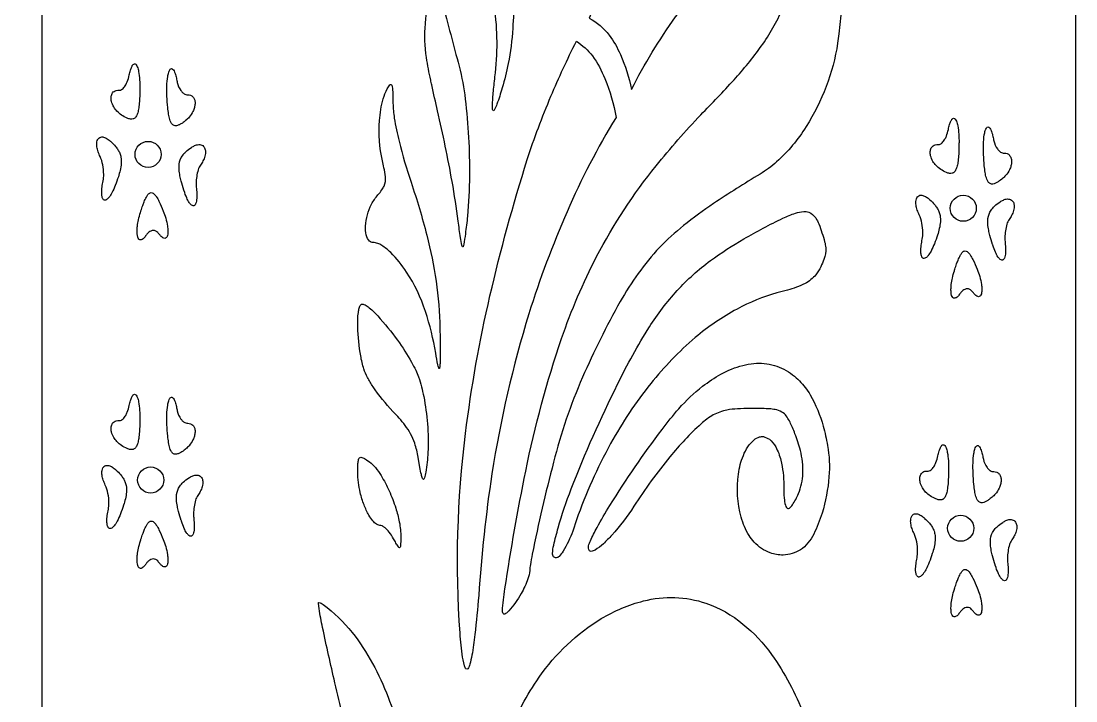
# Model space of a CAD drawing. Header units: millimetres. Extents: x 0 to 1000, y 0 to 2000.
# Drawn here: x 490 to 1000, y 783 to 1111 of the extents above; entities that cross this region are included whole.
import ezdxf

# ---------------------------------------------------------------- set-up
doc = ezdxf.new("R2010")
doc.units = ezdxf.units.MM
doc.layers.add('Layer_1', color=70, linetype='Continuous')

msp = doc.modelspace()

# ---------------------------------------------------------------- linework, layer by layer
at = {"layer": 'Layer_1'}
msp.add_lwpolyline([(500, 0), (1000, 0), (1000, 2000), (500, 2000), (0, 2000), (0, 0)], close=True, dxfattribs=at)
msp.add_lwpolyline([(500, 2000), (500, 0)], dxfattribs=at)
for points in [[(855.94, 1189.39, 0.088895), (871.14, 1294.88, 0.031216), (866.96, 1336.38, 0.042227), (856.37, 1377.94, 0.039477), (844.68, 1404.41, 0.04925), (831.32, 1424.11, 0.028509), (824.03, 1431.86, 0.056392), (811.91, 1440.8), (811.69, 1440.37, -0.047523), (826.81, 1381.55, -0.042107), (831.68, 1316.17, -0.047214), (826.6, 1252.36, -0.051657), (813.3, 1202.71, -0.025078), (805.26, 1184.17, -0.028862), (795.95, 1167.91, 0.056942), (764.68, 1112.84, -0.113857), (774.34, 1104.51, -0.060058), (779.74, 1095.19, -0.0545), (785.19, 1078.33, -0.039583), (806.48, 1113.39, -0.029286), (821.28, 1131.44, 0.066303), (841.79, 1158.39, 0.047569)], [(688.04, 1082.81, -0.016955), (686, 1093.71, -0.058933), (685.49, 1110.09, -0.011971), (686.23, 1117.23, -0.002283), (689.1, 1138.79), (693.74, 1120.24, 0.004561), (701.83, 1089.51, -0.032105), (704.75, 1073.65, -0.032667), (706.76, 1036.49, -0.021549), (705.81, 1017, -0.012603), (704.8, 1008.48, -0.017823), (704, 1003.41, -0.042796), (703.67, 1002.24, -0.516301), (703.36, 1002.22, -0.076446), (703.08, 1002.96, -0.022077), (702.42, 1006.61, -0.005928), (701.36, 1014.61, 0.013446), (698.4, 1033.73, 0.012915), (691.39, 1067.93, -0.001934), (688.54, 1080.49, -0.000032)], [(758.49, 1101.6, -0.084716), (766.25, 1094.53, -0.059192), (772.28, 1083.52, -0.057053), (777.64, 1064.72, 0.034838), (754, 1019.19, 0.026552), (735.51, 969.86, 0.035383), (717.64, 892.43, 0.020903), (711.24, 833.51, -0.008513), (709.43, 814.67, -0.011248), (707.97, 804.67, -0.028578), (706.95, 800.32, -0.133304), (705.94, 798.11, -0.401487), (704.99, 798.16), (704.94, 798.24, -0.078294), (703.47, 803.81, -0.022584), (702.24, 815.34, -0.048834), (704.9, 911.96, -0.026342), (716.71, 978.46, -0.019817), (734.73, 1044.38, -0.022182), (746.18, 1075, -0.018339)], [(547.41, 1078.4, -0.003253), (547.36, 1075.68, -0.008435), (547.21, 1072.48, -0.019316), (546.88, 1069.34, -0.031207), (546.4, 1067.06, -0.05063), (545.77, 1065.49, -0.053508), (545.28, 1064.79, -0.075922), (544.61, 1064.24, -0.064269), (544.13, 1064.04, -0.115785), (542.84, 1063.97, -0.064739), (541.3, 1064.43, -0.042017), (538.56, 1065.93, -0.058412), (536.34, 1067.79, -0.051084), (534.82, 1069.82, -0.076814), (533.7, 1072.5, -0.067461), (533.5, 1074.29, -0.028547), (533.56, 1075.01, -0.062626), (533.8, 1075.88, -0.154826), (534.97, 1077.37, -0.100811), (535.96, 1077.81, -0.072514), (537.51, 1077.94, 0.13496), (538.57, 1078.23, 0.075147), (539.28, 1078.8, 0.064024), (540.57, 1080.5, 0.037081), (541.32, 1082.06, 0.048426), (542.26, 1085.29, -0.023121), (542.86, 1087.64, -0.047414), (543.5, 1089.3, -0.021174), (543.77, 1089.82, -0.037552), (544.01, 1090.16, -0.08105), (544.46, 1090.56, -0.234329), (545.15, 1090.63, -0.124177), (545.61, 1090.28, -0.076339), (546.19, 1089.23, -0.045949), (546.81, 1087.03, -0.031898), (547.31, 1082.91, -0.01947), (547.42, 1078.86, -0.000845)], [(569.51, 1063.24, -0.042238), (569.31, 1063.08, -0.006861), (568.3, 1062.3, -0.031859), (566.97, 1061.44, -0.059579), (565.66, 1060.86, -0.103765), (564.46, 1060.72, -0.10879), (563.68, 1060.96, -0.056634), (563.21, 1061.3, -0.085792), (562.39, 1062.48, -0.04246), (561.91, 1063.73, -0.03427), (561.32, 1066.35, -0.017922), (560.92, 1069.56, -0.012139), (560.54, 1075.01, -0.020155), (560.49, 1079.93, -0.033254), (560.9, 1084.52, -0.036316), (561.38, 1086.61, -0.057031), (561.91, 1087.79, -0.099605), (562.36, 1088.26, -0.242127), (562.96, 1088.33, -0.078306), (563.27, 1088.12, -0.103568), (563.93, 1087.23, -0.051956), (564.8, 1084.91, -0.017994), (565.33, 1082.68, -0.003662), (565.52, 1081.72, 0.109523), (567.28, 1077.73, 0.050835), (568.18, 1076.73, 0.038069), (568.81, 1076.24, 0.144603), (570.58, 1075.73, -0.076481), (571.97, 1075.47, -0.095384), (573.04, 1074.75, -0.05498), (573.28, 1074.47, -0.097739), (573.93, 1073.11, -0.078518), (574.1, 1071.36, -0.058011), (573.8, 1069.54, -0.049878), (573.11, 1067.7, -0.067216), (571.23, 1064.88, -0.047121), (569.71, 1063.41, -0.038354)], [(692.37, 943.83, -0.124312), (692.23, 943.38, -0.480323), (691.99, 943.44, 0.043079), (691.8, 943.96, -0.037132), (691.51, 945.09, -0.013434), (690.55, 950.76, 0.036436), (685.48, 970.95, 0.068786), (676.41, 989.95, 0.046813), (668.7, 999.44, 0.053022), (664.38, 1002.87, 0.042651), (662.45, 1003.84, 0.088769), (660.16, 1004.24, -0.140243), (658.51, 1004.89, -0.146086), (656.89, 1007.93, -0.071069), (656.59, 1012.25, -0.101033), (659.44, 1022.78, -0.061538), (662.56, 1027.32, 0.01615), (664.47, 1029.78, 0.039577), (665.52, 1031.58, 0.125126), (666.2, 1036.12, 0.028856), (665.45, 1040.47, 0.007082), (664.7, 1043.71, -0.072729), (663.31, 1063.27, -0.052752), (665.07, 1073.78, -0.050375), (667.04, 1078.64, -0.043201), (668.33, 1080.51, -0.140811), (668.78, 1080.73, -0.225133), (669.23, 1080.36, -0.045999), (669.56, 1078.91, -0.019925), (669.8, 1071.59, 0.03502), (670.44, 1064.42, 0.023706), (672.75, 1053.23, 0.019938), (678.55, 1033.46, -0.017567), (686.17, 1007.75, -0.027422), (690.61, 985.6, -0.030455), (692.5, 962.67, -0.005643), (692.66, 950.71, -0.006676), (692.59, 946.22, -0.018015), (692.44, 944.24, 0.002599)], [(943.47, 1052.11, -0.003253), (943.42, 1049.39, -0.008435), (943.27, 1046.18, -0.019316), (942.94, 1043.04, -0.031207), (942.46, 1040.77, -0.05063), (941.83, 1039.2, -0.053508), (941.34, 1038.5, -0.075922), (940.67, 1037.95, -0.064269), (940.19, 1037.75, -0.115785), (938.9, 1037.68, -0.064739), (937.36, 1038.14, -0.042017), (934.62, 1039.63, -0.058412), (932.4, 1041.5, -0.051084), (930.88, 1043.53, -0.076814), (929.76, 1046.21, -0.067461), (929.56, 1047.99, -0.028547), (929.62, 1048.71, -0.062626), (929.86, 1049.59, -0.154826), (931.03, 1051.07, -0.100811), (932.02, 1051.51, -0.072514), (933.57, 1051.64, 0.13496), (934.63, 1051.94, 0.075147), (935.34, 1052.51, 0.064024), (936.63, 1054.21, 0.037081), (937.38, 1055.77, 0.048426), (938.32, 1058.99, -0.023121), (938.92, 1061.35, -0.047414), (939.56, 1063.01, -0.021174), (939.83, 1063.52, -0.037552), (940.07, 1063.87, -0.08105), (940.52, 1064.26, -0.234329), (941.21, 1064.33, -0.124177), (941.67, 1063.98, -0.076339), (942.25, 1062.94, -0.045949), (942.87, 1060.73, -0.031898), (943.37, 1056.61, -0.01947), (943.48, 1052.56, -0.000845)], [(964.31, 1035.04, -0.042238), (964.11, 1034.88, -0.006861), (963.1, 1034.1, -0.031859), (961.77, 1033.24, -0.059579), (960.46, 1032.66, -0.103765), (959.26, 1032.52, -0.10879), (958.48, 1032.76, -0.056634), (958.01, 1033.1, -0.085792), (957.19, 1034.28, -0.04246), (956.71, 1035.52, -0.03427), (956.12, 1038.14, -0.017922), (955.72, 1041.36, -0.012139), (955.34, 1046.81, -0.020155), (955.29, 1051.73, -0.033254), (955.7, 1056.32, -0.036316), (956.18, 1058.41, -0.057031), (956.71, 1059.59, -0.099605), (957.16, 1060.06, -0.242127), (957.76, 1060.13, -0.078306), (958.07, 1059.92, -0.103568), (958.73, 1059.03, -0.051956), (959.6, 1056.71, -0.017994), (960.13, 1054.48, -0.003662), (960.32, 1053.52, 0.109523), (962.08, 1049.53, 0.050835), (962.98, 1048.53, 0.038069), (963.61, 1048.04, 0.144603), (965.37, 1047.53, -0.076481), (966.76, 1047.26, -0.095384), (967.84, 1046.55, -0.05498), (968.08, 1046.27, -0.097739), (968.73, 1044.9, -0.078518), (968.9, 1043.16, -0.058011), (968.6, 1041.34, -0.049878), (967.91, 1039.5, -0.067216), (966.03, 1036.68, -0.047121), (964.51, 1035.21, -0.038354)], [(533.12, 1053.32, -0.038793), (533.32, 1053.15, -0.04078), (535.69, 1050.74, -0.032761), (536.85, 1049.15, -0.038108), (537.69, 1047.51, -0.047017), (538.27, 1045.55, -0.063371), (538.41, 1042.44, -0.04056), (537.9, 1039.18, -0.021983), (537.02, 1036.08, -0.015639), (535.52, 1031.91, -0.032929), (533.9, 1028.33, -0.052371), (532.43, 1026.07, -0.021125), (531.96, 1025.55, -0.056068), (531.28, 1025.02, -0.156078), (530.49, 1024.76, -0.103074), (530.26, 1024.79, -0.164159), (529.64, 1025.24, -0.060745), (529.4, 1025.66, -0.057886), (529.15, 1026.45, -0.049936), (528.97, 1028.09, -0.039473), (529.15, 1031.18, -0.018341), (529.66, 1034.1, 0.049266), (529.94, 1037.21, 0.049633), (529.49, 1041.82, 0.06804), (528.19, 1045.85, -0.02813), (527.23, 1048.18, -0.041221), (526.65, 1050.58, -0.07491), (526.65, 1052.92, -0.080987), (527.06, 1054.15, -0.072835), (527.55, 1054.79, -0.118953), (528.49, 1055.3, -0.098647), (529.45, 1055.34, -0.094901), (531.16, 1054.75, -0.056161), (532.92, 1053.5, -0.035978)], [(568.68, 1029.64, -0.014943), (567.39, 1034.01, -0.014021), (566.83, 1036.49, -0.029729), (566.41, 1039.56, -0.046587), (566.47, 1042.24, -0.120005), (567.96, 1046.25, -0.056393), (569.62, 1048.15, -0.041882), (572.36, 1050.26, -0.050278), (573.92, 1051.12, -0.024175), (574.82, 1051.45, -0.12611), (576.92, 1051.53, -0.083956), (577.84, 1051.12, -0.088266), (578.53, 1050.4, -0.107088), (579.12, 1048.73, -0.098044), (578.85, 1045.98, -0.057263), (577.92, 1043.7, -0.03503), (576.68, 1041.74, 0.074013), (575.61, 1039.47, 0.069886), (574.65, 1032.91, 0.025838), (574.77, 1030.39, -0.020619), (574.97, 1027.23, -0.045193), (574.76, 1024.23, -0.053308), (574.39, 1023.01, -0.040728), (574.16, 1022.56, -0.084113), (573.81, 1022.2, -0.055747), (573.61, 1022.08, -0.188251), (572.82, 1022.12, -0.078057), (572.1, 1022.64, -0.060364), (571.29, 1023.65, -0.039837), (570.09, 1025.85, -0.028039), (568.8, 1029.26, -0.000156)], [(547.82, 1019.21, -0.018198), (547.94, 1019.59, -0.009426), (548.8, 1022.16, -0.006986), (549.49, 1023.99, -0.028038), (550.56, 1026.27, -0.040802), (551.33, 1027.44, -0.06597), (551.94, 1028.06, -0.060097), (552.42, 1028.34, -0.187513), (553.45, 1028.35, -0.089629), (554.24, 1027.85, -0.064209), (555.37, 1026.49, -0.03148), (556.67, 1024.21, -0.022134), (558.77, 1019.51, -0.022417), (559.93, 1016.12, -0.032786), (560.79, 1012.17, -0.027092), (560.98, 1010.09, -0.042974), (560.87, 1008.26, -0.058106), (560.55, 1007.14, -0.073107), (560.26, 1006.67, -0.115381), (559.76, 1006.33, -0.167601), (559.09, 1006.32, -0.076347), (558.14, 1006.81, -0.041617), (557.47, 1007.43, -0.032451), (556.35, 1008.78, 0.062906), (555.7, 1009.47, 0.056526), (555.17, 1009.81, 0.214059), (552.72, 1009.82, 0.066513), (551.81, 1009.26, 0.059512), (550.85, 1008.3, 0.020836), (550.48, 1007.8, -0.043382), (549.32, 1006.39, -0.06787), (548.59, 1005.8, -0.065483), (547.99, 1005.55, -0.148657), (547.36, 1005.61, -0.086911), (546.95, 1005.88, -0.100363), (546.39, 1006.94, -0.047874), (546.12, 1008.42, -0.031549), (546.08, 1010.46, -0.016758), (546.22, 1012.19, -0.025933), (546.75, 1015.28, -0.024379), (547.7, 1018.83, -0.016674)], [(929.18, 1025.12, -0.038793), (929.38, 1024.95, -0.04078), (931.75, 1022.54, -0.032761), (932.91, 1020.95, -0.038108), (933.75, 1019.31, -0.047017), (934.33, 1017.35, -0.063371), (934.47, 1014.24, -0.04056), (933.96, 1010.98, -0.021983), (933.08, 1007.88, -0.015639), (931.58, 1003.71, -0.032929), (929.96, 1000.13, -0.052371), (928.49, 997.87, -0.021125), (928.02, 997.35, -0.056068), (927.34, 996.82, -0.156078), (926.55, 996.56, -0.103074), (926.32, 996.59, -0.164159), (925.7, 997.04, -0.060745), (925.46, 997.46, -0.057886), (925.21, 998.25, -0.049936), (925.03, 999.89, -0.039473), (925.21, 1002.98, -0.018341), (925.72, 1005.9, 0.049266), (926, 1009.01, 0.049633), (925.54, 1013.62, 0.06804), (924.25, 1017.65, -0.02813), (923.29, 1019.98, -0.041221), (922.71, 1022.38, -0.07491), (922.71, 1024.72, -0.080987), (923.12, 1025.95, -0.072835), (923.61, 1026.59, -0.118953), (924.55, 1027.1, -0.098647), (925.51, 1027.14, -0.094901), (927.22, 1026.55, -0.056161), (928.98, 1025.3, -0.035978)], [(959.69, 1003.35, -0.014943), (958.41, 1007.71, -0.014021), (957.84, 1010.19, -0.029729), (957.42, 1013.27, -0.046587), (957.49, 1015.94, -0.120005), (958.98, 1019.96, -0.056393), (960.64, 1021.85, -0.041882), (963.38, 1023.97, -0.050278), (964.94, 1024.83, -0.024175), (965.84, 1025.16, -0.12611), (967.94, 1025.24, -0.083956), (968.85, 1024.82, -0.088266), (969.55, 1024.1, -0.107088), (970.13, 1022.44, -0.098044), (969.87, 1019.69, -0.057263), (968.94, 1017.41, -0.03503), (967.69, 1015.45, 0.074013), (966.63, 1013.18, 0.069886), (965.67, 1006.62, 0.025838), (965.79, 1004.1, -0.020619), (965.98, 1000.94, -0.045193), (965.78, 997.94, -0.053308), (965.41, 996.71, -0.040728), (965.17, 996.27, -0.084113), (964.83, 995.9, -0.055747), (964.63, 995.79, -0.188251), (963.84, 995.83, -0.078057), (963.11, 996.35, -0.060364), (962.31, 997.35, -0.039837), (961.11, 999.56, -0.028039), (959.82, 1002.97, -0.000156)], [(823.3, 995.51, -0.028172), (839.49, 1006, -0.019126), (858.37, 1016.06, -0.030736), (864.43, 1018.49, -0.061979), (868.42, 1019.27, -0.076566), (870.81, 1019.01, -0.149616), (874.21, 1016.17, -0.061184), (875.73, 1013.25, -0.025007), (878.51, 1004.6, -0.037617), (879.07, 1001.7, -0.124152), (878.16, 996.1, -0.021391), (876.62, 992.57, -0.064071), (874.31, 988.71, -0.091511), (869.05, 984.43, -0.050583), (860.53, 981.24), (855.33, 979.93, 0.052483), (836.15, 972.1, 0.051318), (815.95, 958.31, 0.047784), (794.44, 936.05, 0.043288), (775.04, 907.1, 0.041176), (758.56, 870.11), (756.71, 864.71, -0.048848), (752.09, 854.93, -0.047103), (750.18, 852.44, -0.17472), (748.77, 851.84, -0.197656), (747.45, 852.26, -0.157063), (746.95, 853.94, -0.050484), (747.51, 857.91, -0.015228), (749.73, 866.33, -0.028074), (755.97, 885.07, -0.022932), (778.4, 935.73, -0.028921), (793.81, 963.45, -0.043429), (807.23, 981.03, -0.049056)], [(941.36, 991.01, -0.018198), (941.48, 991.39, -0.009426), (942.34, 993.96, -0.006986), (943.03, 995.78, -0.028038), (944.1, 998.07, -0.040802), (944.87, 999.24, -0.06597), (945.48, 999.86, -0.060097), (945.96, 1000.14, -0.187513), (946.99, 1000.15, -0.089629), (947.78, 999.65, -0.064209), (948.91, 998.29, -0.03148), (950.21, 996.01, -0.022134), (952.31, 991.31, -0.022417), (953.47, 987.92, -0.032786), (954.33, 983.97, -0.027092), (954.51, 981.89, -0.042974), (954.41, 980.06, -0.058106), (954.09, 978.94, -0.073107), (953.8, 978.47, -0.115381), (953.3, 978.13, -0.167601), (952.63, 978.12, -0.076347), (951.68, 978.61, -0.041617), (951.01, 979.22, -0.032451), (949.89, 980.57, 0.062906), (949.23, 981.27, 0.056526), (948.71, 981.6, 0.214059), (946.26, 981.61, 0.066513), (945.35, 981.06, 0.059512), (944.39, 980.1, 0.020836), (944.02, 979.6, -0.043382), (942.86, 978.19, -0.06787), (942.13, 977.6, -0.065483), (941.53, 977.34, -0.148657), (940.89, 977.4, -0.086911), (940.49, 977.68, -0.100363), (939.93, 978.73, -0.047874), (939.66, 980.22, -0.031549), (939.62, 982.26, -0.016758), (939.76, 983.99, -0.025933), (940.29, 987.08, -0.024379), (941.24, 990.63, -0.016674)], [(684.37, 889.75, -0.099363), (684.11, 890.13, -0.039409), (683.52, 892.04, -0.012496), (682.84, 895.46), (682.02, 900.42, 0.039032), (680.33, 907.17, 0.075794), (675.69, 915.85, 0.030996), (669.81, 922.53, -0.042711), (660.17, 934.54, -0.02174), (657.44, 939.03, -0.052041), (655.71, 943.13, -0.032532), (654.2, 949.41, -0.038565), (652.78, 963.46, -0.039586), (653.06, 970.5, -0.033062), (653.47, 972.55, -0.02844), (653.77, 973.43, -0.066262), (654.21, 974.15, -0.227971), (654.95, 974.47, -0.108325), (655.79, 974.31, -0.064805), (657.74, 973.18, -0.039865), (662.41, 968.84, -0.031157), (671.98, 957, -0.027816), (678.75, 946.42, -0.015308), (680.8, 942.49, -0.021255), (682.18, 939.24, -0.031885), (684.66, 929.78, -0.03028), (686.46, 916.56, -0.03181), (686.68, 902.78, -0.032804), (685.66, 893.23, -0.039705), (685.03, 890.42, -0.075112), (684.72, 889.79, -0.367567)], [(862.91, 914.85, 0.051751), (860.39, 919.82, 0.076729), (858.52, 921.83, 0.095845), (855.36, 923.28, 0.044969), (852.42, 923.76, 0.022428), (848.21, 923.98, 0.012846), (836.43, 923.83, 0.027166), (831.24, 923.25, 0.071101), (824.69, 920.87, 0.060079), (818.8, 916.59, 0.036543), (803.74, 900.66, 0.029172), (786.29, 876.71, -0.040246), (775.6, 862.76, -0.01904), (771.52, 858.6, -0.04551), (767.5, 855.53, -0.099402), (765.63, 854.91, -0.158716), (764.75, 855.2, -0.221257), (764.41, 857.64, -0.051027), (765.23, 859.98, -0.025785), (768.47, 866.46, -0.015103), (774.71, 877.05, -0.023387), (799.88, 913.79, -0.019463), (808.03, 923.91, -0.046433), (819.51, 934.74, -0.039185), (828.39, 940.58, -0.067294), (838.96, 944.87, -0.038342), (844.28, 945.78, -0.092447), (854.21, 944.84, -0.097313), (863.05, 940.29, -0.066386), (869.12, 934.15, -0.024804), (871.53, 930.65, -0.061841), (877.82, 915.46, -0.02726), (879.89, 906.1, -0.066263), (880.62, 891.02, -0.054411), (877.27, 873.32, -0.040599), (873.22, 863.25, -0.053413), (870.41, 858.98, -0.079736), (866.77, 855.65, -0.131927), (858.51, 853.13, -0.089845), (852.18, 854.19, -0.113818), (844.47, 859.34, -0.047568), (841.95, 862.58, -0.063842), (838.15, 871.4, -0.10148), (836.81, 892.29, -0.066353), (839.21, 901.26, -0.049759), (841.43, 905.52, -0.066878), (844.4, 908.88, -0.106298), (847.02, 910.23, -0.087474), (848.9, 910.38, -0.102805), (851.8, 909.09, -0.108976), (854.86, 905.45, -0.068351), (857.32, 899.02, -0.058803), (858.74, 886.86, 0.019632), (858.95, 880.69, 0.049481), (859.54, 877.24, 0.091538), (860.11, 876.05, 0.136083), (860.65, 875.68, 0.207629), (861.48, 875.84, 0.088988), (862.96, 877.39, 0.0404), (865.88, 882.86, 0.08375), (867.99, 892.58, 0.070909), (866.77, 903.74, 0.037616), (864.18, 911.78, 0.006431), (862.94, 914.79, -0.002157)], [(547.41, 918.59, -0.003253), (547.36, 915.87, -0.008435), (547.21, 912.66, -0.019316), (546.88, 909.52, -0.031207), (546.4, 907.25, -0.05063), (545.77, 905.68, -0.053508), (545.28, 904.98, -0.075922), (544.61, 904.43, -0.064269), (544.13, 904.23, -0.115785), (542.84, 904.16, -0.064739), (541.3, 904.62, -0.042017), (538.56, 906.11, -0.058412), (536.34, 907.98, -0.051084), (534.82, 910.01, -0.076814), (533.7, 912.69, -0.067461), (533.5, 914.47, -0.028547), (533.56, 915.2, -0.062626), (533.8, 916.07, -0.154826), (534.97, 917.55, -0.100811), (535.96, 918, -0.072514), (537.51, 918.13, 0.13496), (538.57, 918.42, 0.075147), (539.28, 918.99, 0.064024), (540.57, 920.69, 0.037081), (541.32, 922.25, 0.048426), (542.26, 925.48, -0.023121), (542.86, 927.83, -0.047414), (543.5, 929.49, -0.021174), (543.77, 930.01, -0.037552), (544.01, 930.35, -0.08105), (544.46, 930.75, -0.234329), (545.15, 930.82, -0.124177), (545.61, 930.46, -0.076339), (546.19, 929.42, -0.045949), (546.81, 927.22, -0.031898), (547.31, 923.1, -0.01947), (547.42, 919.04, -0.000845)], [(569.51, 904.38, -0.042238), (569.31, 904.22, -0.006861), (568.3, 903.44, -0.031859), (566.97, 902.58, -0.059579), (565.66, 902, -0.103765), (564.46, 901.86, -0.10879), (563.68, 902.1, -0.056634), (563.21, 902.44, -0.085792), (562.39, 903.63, -0.04246), (561.91, 904.87, -0.03427), (561.32, 907.49, -0.017922), (560.92, 910.7, -0.012139), (560.54, 916.16, -0.020155), (560.49, 921.07, -0.033254), (560.9, 925.66, -0.036316), (561.38, 927.76, -0.057031), (561.91, 928.93, -0.099605), (562.36, 929.4, -0.242127), (562.96, 929.47, -0.078306), (563.27, 929.26, -0.103568), (563.93, 928.37, -0.051956), (564.8, 926.05, -0.017994), (565.33, 923.83, -0.003662), (565.52, 922.86, 0.109523), (567.28, 918.87, 0.050835), (568.18, 917.87, 0.038069), (568.81, 917.39, 0.144603), (570.58, 916.87, -0.076481), (571.97, 916.61, -0.095384), (573.04, 915.89, -0.05498), (573.28, 915.61, -0.097739), (573.93, 914.25, -0.078518), (574.1, 912.51, -0.058011), (573.8, 910.68, -0.049878), (573.11, 908.84, -0.067216), (571.23, 906.02, -0.047121), (569.71, 904.55, -0.038354)], [(938.43, 894.22, -0.003253), (938.38, 891.5, -0.008435), (938.22, 888.3, -0.019316), (937.89, 885.15, -0.031207), (937.42, 882.88, -0.05063), (936.79, 881.31, -0.053508), (936.3, 880.61, -0.075922), (935.63, 880.06, -0.064269), (935.15, 879.86, -0.115785), (933.86, 879.79, -0.064739), (932.32, 880.25, -0.042017), (929.58, 881.74, -0.058412), (927.36, 883.61, -0.051084), (925.84, 885.64, -0.076814), (924.72, 888.32, -0.067461), (924.52, 890.1, -0.028547), (924.57, 890.83, -0.062626), (924.82, 891.7, -0.154826), (925.98, 893.18, -0.100811), (926.98, 893.63, -0.072514), (928.52, 893.76, 0.13496), (929.59, 894.05, 0.075147), (930.3, 894.62, 0.064024), (931.58, 896.32, 0.037081), (932.33, 897.88, 0.048426), (933.28, 901.11, -0.023121), (933.88, 903.46, -0.047414), (934.52, 905.12, -0.021174), (934.79, 905.64, -0.037552), (935.03, 905.98, -0.08105), (935.48, 906.38, -0.234329), (936.17, 906.45, -0.124177), (936.63, 906.09, -0.076339), (937.21, 905.05, -0.045949), (937.83, 902.85, -0.031898), (938.33, 898.73, -0.01947), (938.43, 894.68, -0.000845)], [(959.27, 880.97, -0.042238), (959.07, 880.8, -0.006861), (958.06, 880.03, -0.031859), (956.73, 879.17, -0.059579), (955.41, 878.58, -0.103765), (954.21, 878.44, -0.10879), (953.44, 878.69, -0.056634), (952.96, 879.03, -0.085792), (952.15, 880.21, -0.04246), (951.67, 881.45, -0.03427), (951.08, 884.07, -0.017922), (950.67, 887.28, -0.012139), (950.3, 892.74, -0.020155), (950.25, 897.66, -0.033254), (950.65, 902.25, -0.036316), (951.14, 904.34, -0.057031), (951.67, 905.52, -0.099605), (952.12, 905.98, -0.242127), (952.72, 906.06, -0.078306), (953.03, 905.85, -0.103568), (953.69, 904.96, -0.051956), (954.56, 902.64, -0.017994), (955.08, 900.41, -0.003662), (955.27, 899.45, 0.109523), (957.03, 895.46, 0.050835), (957.94, 894.45, 0.038069), (958.57, 893.97, 0.144603), (960.33, 893.46, -0.076481), (961.72, 893.19, -0.095384), (962.8, 892.47, -0.05498), (963.04, 892.2, -0.097739), (963.69, 890.83, -0.078518), (963.86, 889.09, -0.058011), (963.56, 887.26, -0.049878), (962.87, 885.42, -0.067216), (960.99, 882.61, -0.047121), (959.47, 881.13, -0.038354)], [(673.58, 861.83, -0.012556), (673.52, 858.73, -0.017986), (673.43, 857.63, -0.043874), (673.27, 856.92, -0.120712), (673.1, 856.7, -0.224741), (672.91, 856.67, -0.101876), (672.43, 857.07, -0.037318), (671.24, 858.95, -0.006924), (670.13, 861.01, 0.04594), (667.98, 864.23, 0.043111), (666.03, 866.23, 0.05003), (664.89, 867.02, 0.059055), (664.55, 867.2, 0.114925), (663.37, 867.47, -0.123252), (661.8, 868.06, -0.07371), (660.1, 869.6, -0.049402), (658.17, 872.4, -0.039947), (655.84, 877.38, -0.030619), (653.99, 883.32, -0.026329), (653.09, 888.24, -0.033432), (652.8, 893.24, -0.007575), (652.84, 896.33, -0.022318), (652.99, 898.31, -0.032552), (653.2, 899.38, -0.073788), (653.55, 900.08, -0.212984), (654.27, 900.44, -0.08314), (655.2, 900.22, -0.041972), (656.93, 899.21), (657.12, 899.09), (658.45, 898.15, -0.059226), (661.3, 895.39, -0.036485), (664.05, 891.53, -0.033781), (667.95, 884.16, -0.028371), (671.13, 875.87, -0.027272), (672.87, 869.17, -0.022905), (673.44, 865.41, -0.026795)], [(535.64, 894.46, -0.038793), (535.84, 894.29, -0.04078), (538.21, 891.88, -0.032761), (539.38, 890.29, -0.038108), (540.22, 888.66, -0.047017), (540.79, 886.7, -0.063371), (540.93, 883.58, -0.04056), (540.42, 880.32, -0.021983), (539.55, 877.22, -0.015639), (538.05, 873.05, -0.032929), (536.42, 869.47, -0.052371), (534.95, 867.21, -0.021125), (534.48, 866.7, -0.056068), (533.81, 866.16, -0.156078), (533.01, 865.9, -0.103074), (532.78, 865.94, -0.164159), (532.16, 866.38, -0.060745), (531.92, 866.8, -0.057886), (531.67, 867.59, -0.049936), (531.49, 869.24, -0.039473), (531.67, 872.32, -0.018341), (532.18, 875.25, 0.049266), (532.47, 878.35, 0.049633), (532.01, 882.96, 0.06804), (530.71, 886.99, -0.02813), (529.75, 889.32, -0.041221), (529.17, 891.72, -0.07491), (529.17, 894.06, -0.080987), (529.58, 895.29, -0.072835), (530.07, 895.94, -0.118953), (531.01, 896.44, -0.098647), (531.98, 896.48, -0.094901), (533.68, 895.9, -0.056161), (535.44, 894.64, -0.035978)], [(567.42, 869.83, -0.014943), (566.13, 874.2, -0.014021), (565.56, 876.67, -0.029729), (565.15, 879.75, -0.046587), (565.21, 882.43, -0.120005), (566.7, 886.44, -0.056393), (568.36, 888.34, -0.041882), (571.1, 890.45, -0.050278), (572.66, 891.31, -0.024175), (573.56, 891.64, -0.12611), (575.66, 891.72, -0.083956), (576.58, 891.31, -0.088266), (577.27, 890.59, -0.107088), (577.86, 888.92, -0.098044), (577.59, 886.17, -0.057263), (576.66, 883.89, -0.03503), (575.42, 881.93, 0.074013), (574.35, 879.66, 0.069886), (573.39, 873.1, 0.025838), (573.51, 870.58, -0.020619), (573.71, 867.42, -0.045193), (573.5, 864.42, -0.053308), (573.13, 863.2, -0.040728), (572.9, 862.75, -0.084113), (572.55, 862.39, -0.055747), (572.35, 862.27, -0.188251), (571.56, 862.31, -0.078057), (570.84, 862.83, -0.060364), (570.03, 863.84, -0.039837), (568.83, 866.04, -0.028039), (567.54, 869.45, -0.000156)], [(926.66, 871.05, -0.038793), (926.86, 870.87, -0.04078), (929.23, 868.47, -0.032761), (930.39, 866.87, -0.038108), (931.23, 865.24, -0.047017), (931.81, 863.28, -0.063371), (931.95, 860.16, -0.04056), (931.44, 856.9, -0.021983), (930.56, 853.81, -0.015639), (929.06, 849.63, -0.032929), (927.44, 846.05, -0.052371), (925.96, 843.8, -0.021125), (925.5, 843.28, -0.056068), (924.82, 842.75, -0.156078), (924.02, 842.49, -0.103074), (923.8, 842.52, -0.164159), (923.18, 842.97, -0.060745), (922.94, 843.38, -0.057886), (922.69, 844.17, -0.049936), (922.51, 845.82, -0.039473), (922.69, 848.9, -0.018341), (923.19, 851.83, 0.049266), (923.48, 854.94, 0.049633), (923.02, 859.55, 0.06804), (921.72, 863.58, -0.02813), (920.76, 865.91, -0.041221), (920.19, 868.31, -0.07491), (920.19, 870.64, -0.080987), (920.6, 871.88, -0.072835), (921.09, 872.52, -0.118953), (922.03, 873.03, -0.098647), (922.99, 873.07, -0.094901), (924.7, 872.48, -0.056161), (926.46, 871.23, -0.035978)], [(547.82, 860.36, -0.018198), (547.94, 860.73, -0.009426), (548.8, 863.31, -0.006986), (549.49, 865.13, -0.028038), (550.56, 867.41, -0.040802), (551.33, 868.58, -0.06597), (551.94, 869.2, -0.060097), (552.42, 869.48, -0.187513), (553.45, 869.49, -0.089629), (554.24, 868.99, -0.064209), (555.37, 867.63, -0.03148), (556.67, 865.35, -0.022134), (558.77, 860.65, -0.022417), (559.93, 857.26, -0.032786), (560.79, 853.31, -0.027092), (560.98, 851.23, -0.042974), (560.87, 849.4, -0.058106), (560.55, 848.29, -0.073107), (560.26, 847.81, -0.115381), (559.76, 847.47, -0.167601), (559.09, 847.46, -0.076347), (558.14, 847.95, -0.041617), (557.47, 848.57, -0.032451), (556.35, 849.92, 0.062906), (555.7, 850.61, 0.056526), (555.17, 850.95, 0.214059), (552.72, 850.96, 0.066513), (551.81, 850.41, 0.059512), (550.85, 849.45, 0.020836), (550.48, 848.95, -0.043382), (549.32, 847.53, -0.06787), (548.59, 846.94, -0.065483), (547.99, 846.69, -0.148657), (547.36, 846.75, -0.086911), (546.95, 847.02, -0.100363), (546.39, 848.08, -0.047874), (546.12, 849.56, -0.031549), (546.08, 851.6, -0.016758), (546.22, 853.33, -0.025933), (546.75, 856.42, -0.024379), (547.7, 859.98, -0.016674)], [(960.95, 848.32, -0.014943), (959.67, 852.69, -0.014021), (959.1, 855.17, -0.029729), (958.69, 858.24, -0.046587), (958.75, 860.92, -0.120005), (960.24, 864.93, -0.056393), (961.9, 866.83, -0.041882), (964.64, 868.94, -0.050278), (966.2, 869.8, -0.024175), (967.1, 870.13, -0.12611), (969.2, 870.21, -0.083956), (970.11, 869.8, -0.088266), (970.81, 869.08, -0.107088), (971.39, 867.41, -0.098044), (971.13, 864.66, -0.057263), (970.2, 862.38, -0.03503), (968.95, 860.42, 0.074013), (967.89, 858.15, 0.069886), (966.93, 851.59, 0.025838), (967.05, 849.07, -0.020619), (967.24, 845.91, -0.045193), (967.04, 842.91, -0.053308), (966.67, 841.69, -0.040728), (966.43, 841.24, -0.084113), (966.09, 840.88, -0.055747), (965.89, 840.76, -0.188251), (965.1, 840.8, -0.078057), (964.38, 841.32, -0.060364), (963.57, 842.33, -0.039837), (962.37, 844.53, -0.028039), (961.08, 847.94, -0.000156)], [(941.36, 836.94, -0.018198), (941.48, 837.32, -0.009426), (942.34, 839.89, -0.006986), (943.03, 841.71, -0.028038), (944.1, 844, -0.040802), (944.87, 845.17, -0.06597), (945.48, 845.79, -0.060097), (945.96, 846.07, -0.187513), (946.99, 846.07, -0.089629), (947.78, 845.58, -0.064209), (948.91, 844.21, -0.03148), (950.21, 841.93, -0.022134), (952.31, 837.24, -0.022417), (953.47, 833.85, -0.032786), (954.33, 829.9, -0.027092), (954.51, 827.81, -0.042974), (954.41, 825.99, -0.058106), (954.09, 824.87, -0.073107), (953.8, 824.4, -0.115381), (953.3, 824.06, -0.167601), (952.63, 824.04, -0.076347), (951.68, 824.54, -0.041617), (951.01, 825.15, -0.032451), (949.89, 826.5, 0.062906), (949.23, 827.2, 0.056526), (948.71, 827.53, 0.214059), (946.26, 827.54, 0.066513), (945.35, 826.99, 0.059512), (944.39, 826.03, 0.020836), (944.02, 825.53, -0.043382), (942.86, 824.12, -0.06787), (942.13, 823.53, -0.065483), (941.53, 823.27, -0.148657), (940.89, 823.33, -0.086911), (940.49, 823.61, -0.100363), (939.93, 824.66, -0.047874), (939.66, 826.14, -0.031549), (939.62, 828.19, -0.016758), (939.76, 829.91, -0.025933), (940.29, 833.01, -0.024379), (941.24, 836.56, -0.016674)]]:
    msp.add_lwpolyline(points, format="xyb", close=True, dxfattribs=at)
for points in [[(883.53, 1173.15, -0.080229), (884.8, 1100.68, -0.102831), (869.55, 1060.31, -0.071296), (855.3, 1043.27, -0.04584), (847.29, 1037.4, 0.01168), (824.8, 1023.12, 0.019692), (810.33, 1012.47, 0.029469), (798.67, 1001.84, 0.061005), (779.65, 975.67, 0.022612), (761.42, 939.08, 0.038622), (747.41, 897.98, 0.013231), (737.1, 853.48, 0.007803), (736.23, 848.5, 0.036173), (735.91, 845.6, -0.070069), (735.02, 841.67, -0.053249), (731.74, 834.46, -0.057928), (725.84, 826.14, -0.053233), (724.28, 824.79, -0.150111), (723.34, 824.52, -0.230429), (722.7, 826.02, -0.025282), (723.93, 836.8, -0.012354), (733.99, 893.77, -0.031877), (751.35, 957.92, -0.035818), (768.27, 997.46, -0.049363), (797.06, 1041.33, -0.020331), (818.67, 1066.1, 0.011742), (834.7, 1082.94, 0.027742), (847.86, 1099.17, 0.051947), (858.26, 1117.44, 0.030212)], [(728.2, 1122.33, -0.01475), (727.72, 1107.89, -0.03331), (725.52, 1090.81, -0.023885), (722.6, 1079.01, -0.015132), (720.08, 1071.16, -0.029052), (718.94, 1068.54, -0.079161), (718.49, 1068, -0.334412), (718.08, 1068.23, -0.088459), (717.93, 1068.96, -0.04025), (717.91, 1071.35, -0.013182), (718.45, 1078.37, -0.002162), (719.36, 1086.35, 0.068072), (718.52, 1120.39, 0.039931)], [(725.67, 766.66, -0.051763), (740.42, 793.99, -0.103202), (770.54, 822.36, -0.072094), (790.95, 830.93, -0.144254), (821.15, 829.82, -0.089773), (839.02, 819.78, -0.069858), (852.85, 805, -0.067124), (868.29, 776.01, -0.035468)], [(649.1, 759.09, 0.005149), (641.7, 791.39, -0.005101), (635.78, 818.01, -0.006298), (634.04, 827.22), (633.73, 829.69, -0.038142), (633.75, 829.97, -0.47951), (633.98, 830.21, -0.088479), (636.02, 829.2, -0.062685), (650.11, 815.69, -0.072044), (667.43, 784.45, -0.035765), (677.59, 751.85)]]:
    msp.add_lwpolyline(points, format="xyb", dxfattribs=at)
for centre in [(551.4, 1046.89), (945.55, 1020.84), (552.66, 889.41), (944.29, 866.07)]:
    msp.add_circle(centre, 6.3, dxfattribs=at)

doc.saveas('drawing.dxf')
